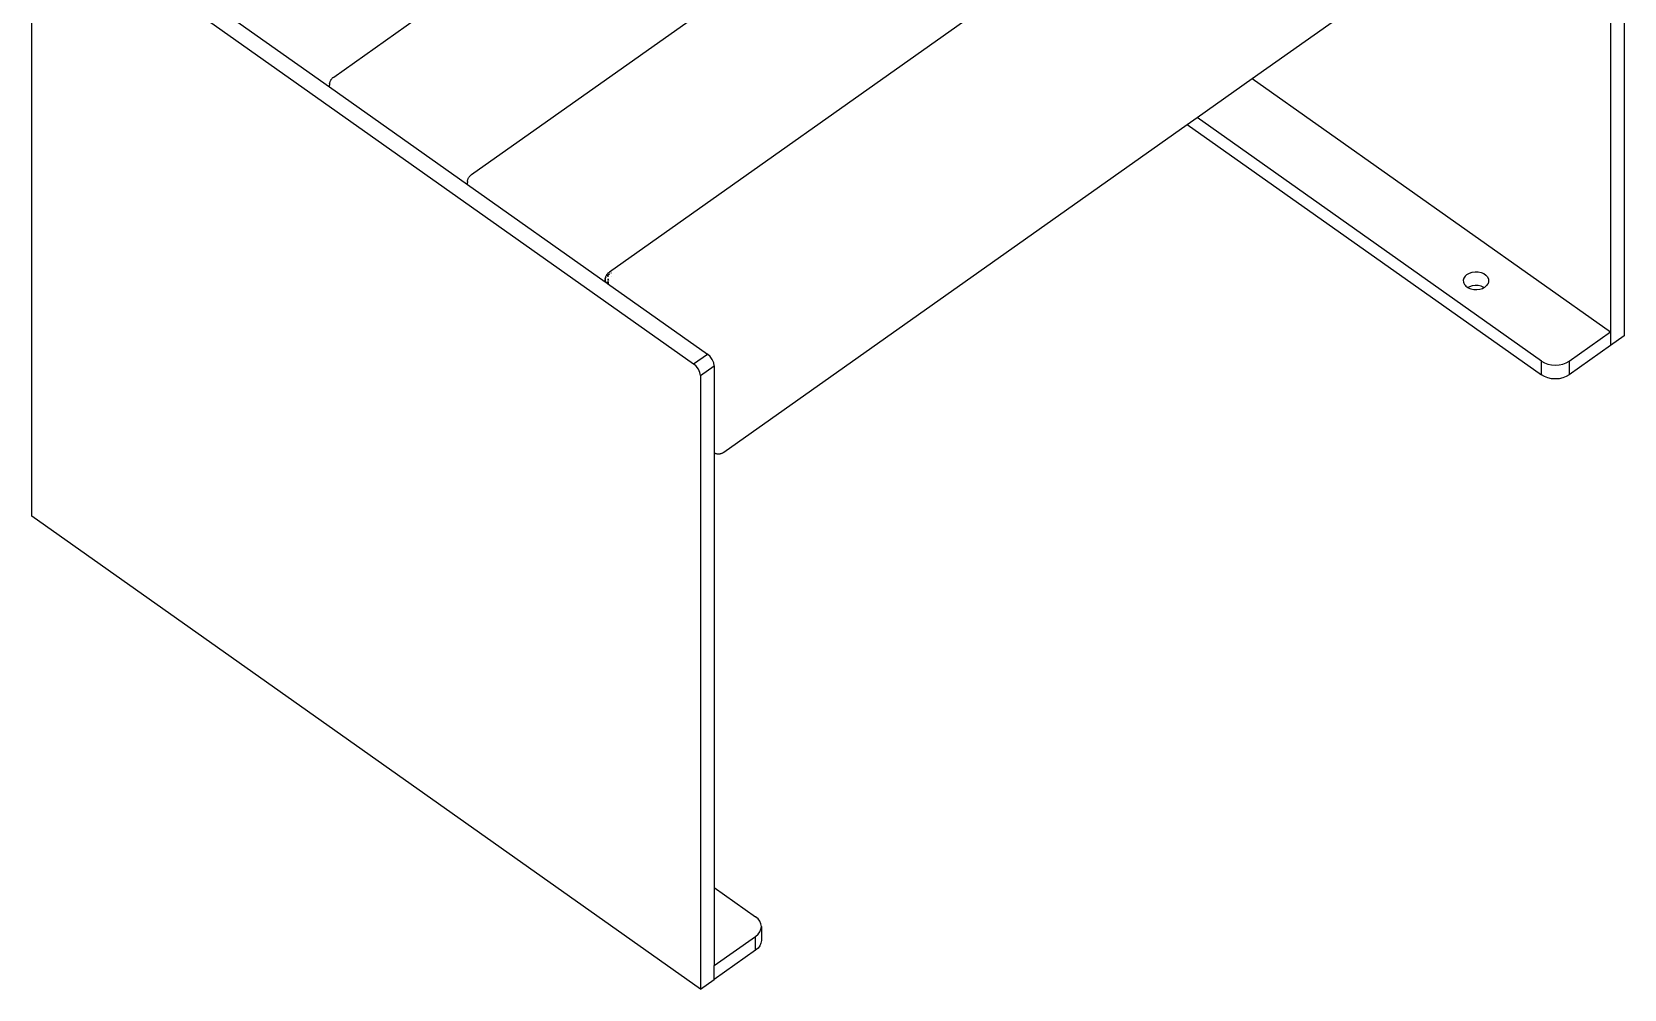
# Model space of a CAD drawing. Header units: inches. Extents: x -1859 to 3548, y -492 to 3516.
# Drawn here: x 1194 to 2010, y 1797 to 2288 of the extents above; entities that cross this region are included whole.
import ezdxf

# ---------------------------------------------------------------- set-up
doc = ezdxf.new("R2010")
doc.units = ezdxf.units.IN
doc.header["$MEASUREMENT"] = 0

msp = doc.modelspace()

# ---------------------------------------------------------------- linework, layer by layer
for p, q in [((1419.23, 2214.46), (1856.6, 2523.73)), ((1927.31, 2473.73), (1489.94, 2164.46)), ((2010.41, 2446.36), (2010.41, 2131.7)), ((2003.33, 2441.36), (2003.33, 2133.77)), ((1819.63, 2263.67), (1997.36, 2389.34)), ((1193.7, 2039.2), (1193.7, 2354.3)), ((1229.88, 2331.81), (1533.11, 2117.4)), ((1275.67, 2309.43), (1346.38, 2259.43)), ((1348.52, 2264.46), (1396.23, 2298.24)), ((1346.76, 2262.25), (1346.86, 2262.49)), ((1346.86, 2262.49), (1346.99, 2262.74)), ((1346.99, 2262.74), (1347.11, 2262.96)), ((1347.11, 2262.96), (1347.27, 2263.2)), ((1347.27, 2263.2), (1347.41, 2263.4)), ((1347.41, 2263.4), (1347.58, 2263.61)), ((1347.58, 2263.61), (1347.78, 2263.82)), ((1347.78, 2263.82), (1347.93, 2263.98)), ((1347.93, 2263.98), (1348.14, 2264.17)), ((1348.14, 2264.17), (1348.31, 2264.3)), ((1348.31, 2264.3), (1348.52, 2264.46)), ((1791.34, 2243.67), (1819.63, 2263.67)), ((1819.63, 2263.67), (2003.33, 2133.77)), ((1346.41, 2260.91), (1346.38, 2260.36)), ((1346.38, 2259.43), (1346.38, 2260.36)), ((1346.38, 2259.43), (1417.09, 2209.43)), ((1346.41, 2260.91), (1346.5, 2261.46)), ((1346.5, 2261.46), (1346.58, 2261.73)), ((1346.58, 2261.73), (1346.65, 2261.99)), ((1346.65, 2261.99), (1346.76, 2262.25)), ((1548.7, 2072.09), (1786.34, 2240.13)), ((1786.34, 2240.13), (1791.34, 2243.67)), ((1786.34, 2240.13), (1967.98, 2111.7)), ((1967.98, 2118.77), (1791.34, 2243.67)), ((1417.98, 2213.2), (1418.12, 2213.4)), ((1418.12, 2213.4), (1418.29, 2213.61)), ((1418.29, 2213.61), (1418.49, 2213.82)), ((1418.49, 2213.82), (1418.64, 2213.98)), ((1418.64, 2213.98), (1418.85, 2214.17)), ((1418.85, 2214.17), (1419.02, 2214.3)), ((1419.02, 2214.3), (1419.23, 2214.46)), ((1417.12, 2210.91), (1417.09, 2210.36)), ((1417.09, 2209.43), (1417.09, 2210.36)), ((1417.09, 2209.43), (1487.8, 2159.43)), ((1417.12, 2210.91), (1417.21, 2211.46)), ((1417.21, 2211.46), (1417.29, 2211.73)), ((1417.29, 2211.73), (1417.36, 2211.99)), ((1417.36, 2211.99), (1417.47, 2212.25)), ((1417.47, 2212.25), (1417.57, 2212.49)), ((1417.57, 2212.49), (1417.7, 2212.74)), ((1417.7, 2212.74), (1417.82, 2212.96)), ((1417.82, 2212.96), (1417.98, 2213.2)), ((1489.56, 2164.17), (1489.73, 2164.3)), ((1489.73, 2164.3), (1489.94, 2164.46)), ((1931.03, 2163.95), (1932.46, 2164.41)), ((1932.46, 2164.41), (1934, 2164.61)), ((1934, 2164.61), (1935.56, 2164.54)), ((1935.56, 2164.54), (1937.06, 2164.21)), ((1487.8, 2160.36), (1487.94, 2161.12)), ((1487.83, 2160.91), (1487.8, 2160.36)), ((1487.97, 2159.45), (1487.8, 2160.36)), ((1487.8, 2160.36), (1487.8, 2159.43)), ((1487.8, 2159.43), (1488.11, 2159.22)), ((1487.83, 2160.91), (1487.93, 2161.46)), ((1487.93, 2161.46), (1488, 2161.73)), ((1487.97, 2161.28), (1488.21, 2162.07)), ((1488.11, 2159.22), (1487.97, 2159.45)), ((1488, 2161.73), (1488.08, 2161.99)), ((1488.08, 2161.99), (1488.18, 2162.25)), ((1488.11, 2159.22), (1488.99, 2158.59)), ((1488.18, 2162.25), (1488.28, 2162.49)), ((1488.28, 2162.49), (1488.41, 2162.74)), ((1488.41, 2162.74), (1488.43, 2162.79)), ((1488.43, 2162.79), (1488.54, 2162.96)), ((1488.57, 2162.95), (1488.43, 2162.79)), ((1488.54, 2162.96), (1488.69, 2163.2)), ((1488.58, 2159.68), (1488.99, 2158.59)), ((1488.69, 2163.2), (1488.83, 2163.4)), ((1488.76, 2162.39), (1489.27, 2162.86)), ((1488.83, 2163.4), (1489, 2163.61)), ((1488.99, 2158.59), (1540.18, 2122.4)), ((1489, 2163.61), (1489.2, 2163.82)), ((1489.17, 2158.55), (1489.11, 2158.98)), ((1489.2, 2163.82), (1489.35, 2163.98)), ((1489.3, 2163.07), (1489.27, 2162.86)), ((1489.27, 2162.86), (1489.56, 2163.06)), ((1489.27, 2162.86), (1489.56, 2163.06)), ((1489.27, 2162.86), (1489.27, 2162.66)), ((1489.27, 2162.66), (1489.27, 2162.86)), ((1489.27, 2162.66), (1489.27, 2162.86)), ((1489.27, 2162.18), (1489.27, 2161.91)), ((1489.27, 2161.91), (1489.27, 2162.18)), ((1489.27, 2161.91), (1489.27, 2162.18)), ((1489.27, 2161.05), (1489.27, 2160.53)), ((1489.27, 2160.53), (1489.27, 2161.05)), ((1489.27, 2160.53), (1489.27, 2161.05)), ((1489.27, 2160.05), (1489.27, 2159.61)), ((1489.27, 2159.61), (1489.27, 2160.05)), ((1489.27, 2159.61), (1489.27, 2160.05)), ((1489.27, 2159.21), (1489.27, 2158.48)), ((1489.27, 2158.97), (1489.27, 2159.21)), ((1489.27, 2158.97), (1489.27, 2159.21)), ((1489.27, 2158.48), (1489.27, 2158.97)), ((1489.27, 2158.48), (1489.27, 2158.97)), ((1489.34, 2163.35), (1489.33, 2163.26)), ((1489.35, 2163.98), (1489.56, 2164.17)), ((1489.39, 2158.86), (1489.4, 2158.89)), ((1489.53, 2163.93), (1489.43, 2163.76)), ((1489.68, 2164.18), (1489.62, 2164.09)), ((1489.73, 2159.94), (1489.74, 2159.96)), ((1489.87, 2163.28), (1490.2, 2163.52)), ((1489.87, 2163.28), (1490.2, 2163.52)), ((1490.75, 2163.91), (1491.08, 2164.14)), ((1490.75, 2163.91), (1491.08, 2164.14)), ((1491.04, 2162.17), (1491.05, 2162.19)), ((1928.19, 2161.39), (1927.9, 2160.3)), ((1927.9, 2160.3), (1928, 2159.19)), ((1928, 2159.19), (1928.19, 2158.76)), ((1928.83, 2162.4), (1928.19, 2161.39)), ((1928.19, 2158.76), (1928.46, 2158.13)), ((1928.46, 2158.13), (1928.83, 2157.71)), ((1929.79, 2163.27), (1928.83, 2162.4)), ((1928.83, 2157.71), (1929.27, 2157.18)), ((1929.27, 2157.18), (1929.79, 2156.82)), ((1929.79, 2163.27), (1931.03, 2163.95)), ((1929.79, 2156.82), (1930.29, 2156.47)), ((1931.03, 2156.88), (1930.29, 2156.47)), ((1930.29, 2156.47), (1930.38, 2156.4)), ((1930.38, 2156.4), (1931.72, 2155.83)), ((1932.46, 2157.34), (1931.03, 2156.88)), ((1934, 2157.54), (1932.46, 2157.34)), ((1935.56, 2157.47), (1934, 2157.54)), ((1937.06, 2157.14), (1935.56, 2157.47)), ((1937.06, 2164.21), (1938.4, 2163.64)), ((1938.4, 2156.57), (1937.06, 2157.14)), ((1937.75, 2156.09), (1938.5, 2156.5)), ((1938.4, 2163.64), (1939.51, 2162.85)), ((1938.5, 2156.5), (1938.4, 2156.57)), ((1938.5, 2156.5), (1938.99, 2156.77)), ((1939.51, 2157.24), (1938.99, 2156.77)), ((1939.51, 2162.85), (1940.32, 2161.91)), ((1939.95, 2157.64), (1939.51, 2157.24)), ((1940.32, 2158.21), (1939.95, 2157.64)), ((1940.32, 2161.91), (1940.78, 2160.85)), ((1940.6, 2158.65), (1940.32, 2158.21)), ((1940.78, 2159.38), (1940.6, 2158.65)), ((1940.78, 2160.85), (1940.88, 2159.74)), ((1940.88, 2159.74), (1940.78, 2159.38)), ((1931.72, 2155.83), (1933.22, 2155.5)), ((1933.22, 2155.5), (1934.78, 2155.43)), ((1934.78, 2155.43), (1936.32, 2155.63)), ((1936.32, 2155.63), (1937.75, 2156.09)), ((1982.12, 2118.77), (2003.33, 2133.77)), ((2003.33, 2133.77), (2003.33, 2126.7)), ((2010.41, 2131.7), (2003.33, 2126.7)), ((2003.33, 2126.7), (1982.12, 2111.7)), ((1533.11, 2117.4), (1540.18, 2122.4)), ((1534.46, 2116.17), (1533.11, 2117.4)), ((1535.61, 2114.59), (1534.46, 2116.17)), ((1536.64, 2111.36), (1543.71, 2116.36)), ((1541.53, 2121.17), (1540.18, 2122.4)), ((1541.93, 2120.62), (1541.53, 2121.17)), ((1542.3, 2120.11), (1541.93, 2120.62)), ((1542.68, 2119.59), (1542.3, 2120.11)), ((1543.45, 2117.9), (1542.68, 2119.59)), ((1543.71, 2116.36), (1543.45, 2117.9)), ((1543.71, 2116.36), (1543.71, 2106.28)), ((1967.98, 2111.7), (1967.98, 2118.77)), ((1967.98, 2118.77), (1969.49, 2117.89)), ((1969.49, 2117.89), (1971.22, 2117.24)), ((1971.22, 2117.24), (1973.1, 2116.83)), ((1973.1, 2116.83), (1975.05, 2116.7)), ((1975.05, 2116.7), (1977, 2116.83)), ((1977, 2116.83), (1978.88, 2117.24)), ((1978.88, 2117.24), (1980.61, 2117.89)), ((1980.61, 2117.89), (1982.12, 2118.77)), ((1982.12, 2118.77), (1982.12, 2111.7)), ((1536.37, 2112.9), (1535.61, 2114.59)), ((1536.64, 2111.36), (1536.37, 2112.9)), ((1536.64, 2111.36), (1536.64, 1796.7)), ((1969.49, 2110.82), (1967.98, 2111.7)), ((1971.22, 2110.17), (1969.49, 2110.82)), ((1973.1, 2109.76), (1971.22, 2110.17)), ((1975.05, 2109.63), (1973.1, 2109.76)), ((1977, 2109.76), (1975.05, 2109.63)), ((1978.88, 2110.17), (1977, 2109.76)), ((1980.61, 2110.82), (1978.88, 2110.17)), ((1982.12, 2111.7), (1980.61, 2110.82)), ((1543.71, 2106.28), (1543.71, 2104.16)), ((1543.71, 2104.16), (1543.71, 2096.36)), ((1543.71, 2096.36), (1543.92, 2096.26)), ((1543.71, 2096.36), (1543.71, 2096.33)), ((1543.92, 2096.26), (1543.71, 2096.36)), ((1543.92, 2096.26), (1543.71, 2096.36)), ((1543.92, 2096.26), (1543.71, 2096.33)), ((1543.71, 2096.33), (1543.71, 2071.67)), ((1543.71, 2071.67), (1543.85, 2071.6)), ((1543.71, 2071.67), (1543.71, 1848.77)), ((1543.85, 2071.6), (1544.11, 2071.5)), ((1544.11, 2071.5), (1544.38, 2071.41)), ((1544.38, 2071.41), (1544.48, 2071.38)), ((1544.48, 2071.38), (1544.74, 2071.31)), ((1544.74, 2071.31), (1545.01, 2071.26)), ((1545.01, 2071.26), (1545.28, 2071.22)), ((1545.28, 2071.22), (1545.56, 2071.2)), ((1545.56, 2071.2), (1545.84, 2071.19)), ((1545.84, 2071.19), (1546.11, 2071.2)), ((1546.11, 2071.2), (1546.39, 2071.22)), ((1546.39, 2071.22), (1546.66, 2071.26)), ((1546.66, 2071.26), (1546.93, 2071.31)), ((1546.93, 2071.31), (1547.19, 2071.38)), ((1547.29, 2071.41), (1547.19, 2071.38)), ((1547.29, 2071.41), (1547.56, 2071.5)), ((1547.56, 2071.5), (1547.82, 2071.6)), ((1547.82, 2071.6), (1548.07, 2071.72)), ((1548.21, 2071.8), (1548.07, 2071.72)), ((1548.21, 2071.8), (1548.46, 2071.94)), ((1548.46, 2071.94), (1548.7, 2072.09)), ((1536.64, 1796.7), (1193.7, 2039.2)), ((1543.71, 1848.77), (1564.93, 1833.77)), ((1543.71, 1848.77), (1543.71, 1808.77)), ((1566.17, 1832.7), (1564.93, 1833.77)), ((1567.1, 1831.48), (1566.17, 1832.7)), ((1567.66, 1830.15), (1567.1, 1831.48)), ((1567.86, 1828.77), (1567.66, 1830.15)), ((1543.71, 1808.77), (1564.93, 1823.77)), ((1564.93, 1823.77), (1566.17, 1824.84)), ((1564.93, 1816.7), (1564.93, 1823.77)), ((1566.17, 1824.84), (1567.1, 1826.06)), ((1567.1, 1826.06), (1567.66, 1827.39)), ((1567.66, 1827.39), (1567.86, 1828.77)), ((1567.86, 1821.7), (1567.66, 1820.32)), ((1567.86, 1828.77), (1567.86, 1821.7)), ((1564.93, 1816.7), (1543.71, 1801.7)), ((1566.17, 1817.77), (1564.93, 1816.7)), ((1567.1, 1818.99), (1566.17, 1817.77)), ((1567.66, 1820.32), (1567.1, 1818.99)), ((1543.71, 1801.7), (1543.71, 1808.77)), ((1536.64, 1796.7), (1543.71, 1801.7))]:
    msp.add_line(p, q)

doc.saveas('drawing.dxf')
